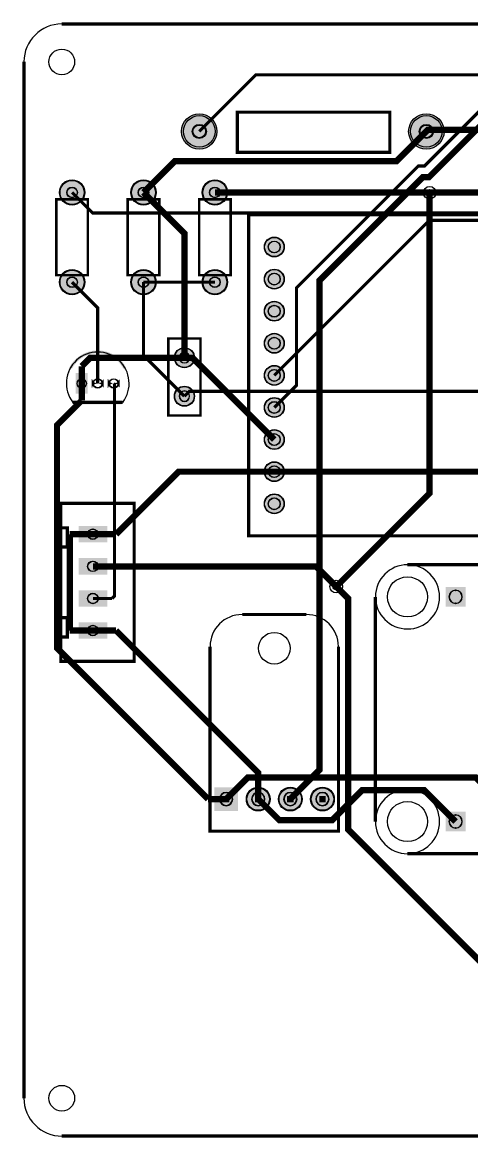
# Model space of a CAD drawing. Header units: millimetres. Extents: x -0.1 to 94.1, y -0.1 to 88.1.
# Drawn here: x -0.1 to 35.4, y -0.1 to 88.1 of the extents above; entities that cross this region are included whole.
import ezdxf

# ---------------------------------------------------------------- set-up
doc = ezdxf.new("R2010")
doc.units = ezdxf.units.MM
for name, color, linetype, true_color in [('BoardOutLine', 7, 'Continuous', 0xff00ff), ('BottomLayer', 7, 'Continuous', 0x0000ff), ('BottomSolderMaskLayer', 7, 'Continuous', 0xaa00ff), ('Document', 7, 'Continuous', 0xffffff), ('Hole', 7, 'Continuous', 0x222222), ('Multi-Layer', 7, 'Continuous', 0xc0c0c0), ('TopLayer', 7, 'Continuous', 0xff0000), ('TopSilkLayer', 7, 'Continuous', 0xffcc00), ('TopSolderMaskLayer', 7, 'Continuous', 0x800080)]:
    doc.layers.add(name, color=color, linetype=linetype, true_color=true_color)

msp = doc.modelspace()

# ---------------------------------------------------------------- hatches: boundary and pattern name
at = {"layer": 'BottomSolderMaskLayer'}
for points in [[(12.477063754127448, 79.50215900431806, 1), (15.277063754127449, 79.50215900431806, 1)], [(30.44404368808737, 79.50215900431806, 1), (33.244043688087366, 79.50215900431806, 1)], [(2.8092075184151093, 74.6761493522987, 1), (4.810807721615516, 74.6761493522987, 1)], [(8.460718821437625, 74.6761493522987, 1), (10.462319024638033, 74.6761493522987, 1)], [(14.11223012446037, 74.6761493522987, 1), (16.113830327660775, 74.6761493522987, 1)], [(19.024638049276113, 70.35814071628147, 1), (20.59944119888241, 70.35814071628147, 1)], [(2.8092075184151093, 67.57607315214636, 1), (4.810807721615516, 67.57607315214636, 1)], [(8.460718821437625, 67.57607315214636, 1), (10.462319024638033, 67.57607315214636, 1)], [(14.11223012446037, 67.57607315214636, 1), (16.113830327660775, 67.57607315214636, 1)], [(19.024638049276113, 67.81813563627122, 1), (20.59944119888241, 67.81813563627122, 1)], [(19.024638049276113, 65.27813055626109, 1), (20.59944119888241, 65.27813055626109, 1)], [(19.024638049276113, 62.73812547625096, 1), (20.59944119888241, 62.73812547625096, 1)], [(11.904622809245708, 61.59512319024634, 1), (13.495427990856072, 61.59512319024634, 1)], [(19.024638049276113, 60.198120396240824, 1), (20.59944119888241, 60.198120396240824, 1)], [(4.096622510091038, 60.38851917703835), (5.04742261169099, 60.38851917703835), (5.04742261169099, 58.73771907543812), (4.096622510091038, 58.73771907543812)], [(6.31741173482352, 59.92423164846332, -0.7853981633974483), (5.366611633223317, 59.92423164846332), (5.366611633223317, 59.20200660401326, -0.7853981633974483), (6.31741173482352, 59.20200660401326)], [(7.587414274828473, 59.92423164846332, -0.7853981633974483), (6.63661417322827, 59.92423164846332), (6.63661417322827, 59.20200660401326, -0.7853981633974483), (7.587414274828473, 59.20200660401326)], [(11.904622809245708, 58.54711709423418, 1), (13.495427990856072, 58.54711709423418, 1)], [(19.024638049276113, 57.65811531623058, 1), (20.59944119888241, 57.65811531623058, 1)], [(19.024638049276113, 55.118110236220446, 1), (20.59944119888241, 55.118110236220446, 1)], [(19.024638049276113, 52.57810515621031, 1), (20.59944119888241, 52.57810515621031, 1)], [(19.024638049276113, 50.03810007620018, 1), (20.59944119888241, 50.03810007620018, 1)], [(6.591313182626436, 46.97485394970795), (4.330708661417475, 46.97485394970795), (4.330708661417475, 48.275336550673046), (6.591313182626436, 48.275336550673046)], [(6.591313182626436, 44.4348488696977), (4.330708661417475, 44.4348488696977), (4.330708661417475, 45.73533147066291), (6.591313182626436, 45.73533147066291)], [(34.95046990093988, 41.8846837693676), (33.37566675133348, 41.8846837693676), (33.37566675133348, 43.45948691897377), (34.95046990093988, 43.45948691897377)], [(6.591313182626436, 41.89484378968757), (4.330708661417475, 41.89484378968757), (4.330708661417475, 43.19532639065278), (6.591313182626436, 43.19532639065278)], [(6.591313182626436, 39.35483870967744), (4.330708661417475, 39.35483870967744), (4.330708661417475, 40.65532131064265), (6.591313182626436, 40.65532131064265)], [(16.94183388366764, 27.609855219710425), (16.94183388366764, 25.730251460502927), (15.062230124460257, 25.730251460502927), (15.062230124460257, 27.609855219710425)], [(17.602235204470322, 26.670053340106733, 1), (19.48183896367784, 26.670053340106733, 1)], [(20.142240284480682, 26.670053340106733, 1), (22.0218440436882, 26.670053340106733, 1)], [(22.682245364490814, 26.670053340106733, 1), (24.561849123698334, 26.670053340106733, 1)], [(33.37566675133348, 25.679451358902725), (34.95046990093988, 25.679451358902725), (34.95046990093988, 24.104648209296442), (33.37566675133348, 24.104648209296442)]]:
    msp.add_hatch(color=256, dxfattribs=at).paths.add_polyline_path(points)
at = {"layer": 'Document'}
for points in [[(3.552019304038595, 60.723114046228034), (3.8060198120397217, 60.723114046228034), (3.8393560519648418, 60.78376005062853), (3.874501763604485, 60.84337566683291), (3.9114251281791894, 60.90190692250519), (3.950092717530879, 60.959300827023185), (3.990469524386981, 61.01550541945301), (4.032518994054044, 61.07046981559108), (4.0762030575115205, 61.124144254031876), (4.121482165877751, 61.17648014121869), (4.168315326215179, 61.227430095437626), (4.216660138642283, 61.27694798971322), (4.266472834719934, 61.32498899357006), (4.317708317076949, 61.37150961361897), (4.370320200238439, 61.41646773293314), (4.424260852620819, 61.45982264917882), (4.479481439653227, 61.50153511146391), (4.535931967990564, 61.541567355874236), (4.593561330774037, 61.579883139661774), (4.652317353900344, 61.616447774057406), (4.712146843256278, 61.65122815567554), (4.772995632878292, 61.6841927964839), (4.834808633990633, 61.71531185231095), (4.897529884879532, 61.744557149865386), (4.961102601556604, 61.7719022122418), (5.025469229169403, 61.79732228289174), (5.090571494106598, 61.82079434803654), (5.156350456755263, 61.8422971575028), (5.222746564862746, 61.86181124396069), (5.289699707449472, 61.879318940548956), (5.357149269231968, 61.894804396868835), (5.425034185498589, 61.90825359333439), (5.493292997394292, 61.91965435386521), (5.5618639075619285, 61.92899635690924), (5.630684836089813, 61.93627114478761), (5.699693476714401, 61.94147213135227), (5.768827353229426, 61.94459460794769), (5.838023876047828, 61.94563574767426), (5.9072203988662295, 61.94459460794769), (5.976354275381254, 61.94147213135227), (6.045362916005843, 61.93627114478761), (6.1141838445335, 61.92899635690924), (6.182754754701136, 61.91965435386521), (6.251013566596839, 61.90825359333439), (6.31889848286346, 61.894804396868835), (6.386348044645956, 61.879318940548956), (6.45330118723291, 61.86181124396069), (6.519697295340393, 61.8422971575028), (6.585476257989058, 61.82079434803654), (6.6505785229260255, 61.79732228289174), (6.714945150538824, 61.7719022122418), (6.778517867216124, 61.744557149865386), (6.841239118104795, 61.71531185231095), (6.903052119217364, 61.6841927964839), (6.963900908839378, 61.651228155675426), (7.023730398195312, 61.616447774057406), (7.082486421321619, 61.579883139661774), (7.140115784104864, 61.541567355874236), (7.196566312442428, 61.50153511146391), (7.251786899474837, 61.45982264917882), (7.3057275518569895, 61.41646773293303), (7.358339435018706, 61.37150961361897), (7.409574917375721, 61.32498899357006), (7.459387613453373, 61.27694798971322), (7.507732425880249, 61.227430095437626), (7.554565586217677, 61.17648014121869), (7.599844694584135, 61.124144254031876), (7.643528758041612, 61.07046981559108), (7.685578227708675, 61.01550541945301), (7.725955034564549, 60.959300827023185), (7.764622623916239, 60.90190692250519), (7.801545988491171, 60.84337566683291), (7.836691700130814, 60.78376005062853), (7.870027940055934, 60.723114046228034), (8.124028448056833, 60.723114046228034), (7.997028194056384, 60.97711455422905), (7.957566577568059, 61.03796349784477), (7.9163904993413325, 61.097665622571526), (7.873533265999868, 61.15617263638478), (7.829029544024706, 61.21343721396431), (7.782915331712957, 61.26941303497563), (7.735227930060319, 61.32405482153706), (7.686005912587689, 61.377318374844776), (7.635289094141399, 61.42916061092399), (7.583118498685508, 61.479539595479196), (7.529536326120251, 61.52841457781358), (7.474585918145749, 61.57574602379236), (7.418311723204397, 61.62149564782089), (7.360759260527857, 61.665626443812585), (7.301975083315483, 61.7081027151238), (7.242006741080331, 61.7488901034269), (7.180902741185946, 61.787955616503154), (7.11871250960985, 61.82526765492935), (7.055486350963292, 61.8607960376371), (6.991275407801822, 61.89451202632722), (6.926131619256466, 61.926388348714795), (6.860107679019848, 61.95639922058922), (6.793256992725219, 61.98452036667095), (6.725633634746146, 62.0107290402475), (6.65729230445686, 62.03500404157205), (6.588288281987161, 62.05732573501234), (6.518677383507793, 62.07767606493371), (6.448515916080396, 62.096038570302994), (6.377860632112515, 62.11239839800464), (6.30676868345131, 62.12674231485471), (6.2352975751553, 62.13905871830491), (6.16350511897781, 62.149337645827586), (6.091449386605291, 62.15757078297452), (6.019188662683973, 62.16375147010251), (5.946781397673703, 62.16787470775955), (5.874286160569909, 62.16993716072943), (5.8017615915257466, 62.16993716072943), (5.729266354421725, 62.16787470775955), (5.656859089411682, 62.16375147010251), (5.584598365490137, 62.15757078297452), (5.512542633117846, 62.149337645827586), (5.440750176940128, 62.13905871830491), (5.3692790686441185, 62.12674231485471), (5.29818711998314, 62.11239839800464), (5.22753183601526, 62.096038570302994), (5.157370368587863, 62.07767606493371), (5.087759470108267, 62.05732573501234), (5.018755447638796, 62.03500404157205), (4.95041411734951, 62.0107290402475), (4.882790759370209, 61.98452036667095), (4.815940073075581, 61.95639922058922), (4.749916132839189, 61.926388348714795), (4.684772344293606, 61.89451202632722), (4.620561401132363, 61.8607960376371), (4.557335242485806, 61.82526765492935), (4.495145010909482, 61.787955616503154), (4.434041011015097, 61.7488901034269), (4.374072668779945, 61.7081027151238), (4.315288491567799, 61.665626443812585), (4.257736028891031, 61.62149564782089), (4.201461833949907, 61.57574602379236), (4.146511425975405, 61.52841457781358), (4.09292925340992, 61.479539595479196), (4.040758657954029, 61.42916061092399), (3.9900418395077395, 61.377318374844776), (3.940819822035337, 61.32405482153706), (3.893132420382699, 61.26941303497563), (3.847018208070949, 61.21343721396431), (3.8025144860955606, 61.15617263638478), (3.7596572527540957, 61.097665622571526), (3.7184811745275965, 61.03796349784477), (3.6790195580390446, 60.97711455422905)], [(3.9370078740157624, 58.16611633223272), (7.747015494031075, 58.16611633223272), (7.747015494031075, 57.912115824231705), (3.9370078740157624, 57.912115824231705)]]:
    msp.add_hatch(color=256, dxfattribs=at).paths.add_polyline_path(points)
at = {"layer": 'Multi-Layer'}
for points in [[(12.627063754127448, 79.50215900431806, 1), (15.127063754127448, 79.50215900431806, 1)], [(30.594043688087368, 79.50215900431806, 1), (33.09404368808737, 79.50215900431806, 1)], [(2.8600076200153124, 74.6761493522987, 1), (4.760007620015313, 74.6761493522987, 1)], [(8.51151892303783, 74.6761493522987, 1), (10.411518923037828, 74.6761493522987, 1)], [(14.163030226060574, 74.6761493522987, 1), (16.063030226060572, 74.6761493522987, 1)], [(19.050038100076215, 70.35814071628147, 1), (20.57404114808231, 70.35814071628147, 1)], [(2.8600076200153124, 67.57607315214636, 1), (4.760007620015313, 67.57607315214636, 1)], [(8.51151892303783, 67.57607315214636, 1), (10.411518923037828, 67.57607315214636, 1)], [(14.163030226060574, 67.57607315214636, 1), (16.063030226060572, 67.57607315214636, 1)], [(19.050038100076215, 67.81813563627122, 1), (20.57404114808231, 67.81813563627122, 1)], [(19.050038100076215, 65.27813055626109, 1), (20.57404114808231, 65.27813055626109, 1)], [(19.050038100076215, 62.73812547625096, 1), (20.57404114808231, 62.73812547625096, 1)], [(11.93002286004581, 61.59512319024634, 1), (13.47002794005597, 61.59512319024634, 1)], [(19.050038100076215, 60.198120396240824, 1), (20.57404114808231, 60.198120396240824, 1)], [(4.122021844043729, 60.3631191262383), (5.022021844043593, 60.3631191262383), (5.022021844043593, 58.763119126238166), (4.122021844043729, 58.763119126238166)], [(6.292011684023419, 59.91311912623826, -0.7853981633974483), (5.3920116840234185, 59.91311912623826), (5.3920116840234185, 59.21311912623821, -0.7853981633974483), (6.292011684023419, 59.21311912623821)], [(7.562014224028371, 59.91311912623826, -0.7853981633974483), (6.662014224028371, 59.91311912623826), (6.662014224028371, 59.21311912623821, -0.7853981633974483), (7.562014224028371, 59.21311912623821)], [(11.93002286004581, 58.54711709423418, 1), (13.47002794005597, 58.54711709423418, 1)], [(19.050038100076215, 57.65811531623058, 1), (20.57404114808231, 57.65811531623058, 1)], [(19.050038100076215, 55.118110236220446, 1), (20.57404114808231, 55.118110236220446, 1)], [(19.050038100076215, 52.57810515621031, 1), (20.57404114808231, 52.57810515621031, 1)], [(19.050038100076215, 50.03810007620018, 1), (20.57404114808231, 50.03810007620018, 1)], [(6.54051308102612, 47.02565405130804), (4.381508763017564, 47.02565405130804), (4.381508763017564, 48.22453644907296), (6.54051308102612, 48.22453644907296)], [(6.54051308102612, 44.485648971297906), (4.381508763017564, 44.485648971297906), (4.381508763017564, 45.684531369062825), (6.54051308102612, 45.684531369062825)], [(34.925069850139835, 41.91008382016764), (33.40106680213353, 41.91008382016764), (33.40106680213353, 43.43408686817372), (34.925069850139835, 43.43408686817372)], [(6.54051308102612, 41.94564389128777), (4.381508763017564, 41.94564389128777), (4.381508763017564, 43.14452628905258), (6.54051308102612, 43.14452628905258)], [(6.54051308102612, 39.40563881127764), (4.381508763017564, 39.40563881127764), (4.381508763017564, 40.604521209042446), (6.54051308102612, 40.604521209042446)], [(16.891033782067552, 27.559055118110223), (16.891033782067552, 25.78105156210313), (15.113030226060573, 25.78105156210313), (15.113030226060573, 27.559055118110223)], [(17.653035306070525, 26.670053340106733, 1), (19.43103886207764, 26.670053340106733, 1)], [(20.193040386080884, 26.670053340106733, 1), (21.971043942088, 26.670053340106733, 1)], [(22.733045466091017, 26.670053340106733, 1), (24.51104902209813, 26.670053340106733, 1)], [(33.40106680213353, 25.654051308102567), (34.925069850139835, 25.654051308102567), (34.925069850139835, 24.130048260096487), (33.40106680213353, 24.130048260096487)]]:
    msp.add_hatch(color=256, dxfattribs=at).paths.add_polyline_path(points)
at = {"layer": 'TopSilkLayer'}
for points in [[(16.256032512065076, 26.924053848107746), (15.74803149606305, 26.924053848107746), (15.74803149606305, 26.416052832105606), (16.256032512065076, 26.416052832105606)], [(18.79603759207521, 26.924053848107746), (18.288036576073182, 26.924053848107746), (18.288036576073182, 26.416052832105606), (18.79603759207521, 26.416052832105606)], [(21.33604267208534, 26.924053848107746), (20.828041656083315, 26.924053848107746), (20.828041656083315, 26.416052832105606), (21.33604267208534, 26.416052832105606)], [(23.876047752095474, 26.924053848107746), (23.368046736093447, 26.924053848107746), (23.368046736093447, 26.416052832105606), (23.876047752095474, 26.416052832105606)]]:
    msp.add_hatch(color=256, dxfattribs=at).paths.add_polyline_path(points)
at = {"layer": 'TopSolderMaskLayer'}
for points in [[(12.477063754127448, 79.50215900431806, 1), (15.277063754127449, 79.50215900431806, 1)], [(30.44404368808737, 79.50215900431806, 1), (33.244043688087366, 79.50215900431806, 1)], [(2.8092075184151093, 74.6761493522987, 1), (4.810807721615516, 74.6761493522987, 1)], [(8.460718821437625, 74.6761493522987, 1), (10.462319024638033, 74.6761493522987, 1)], [(14.11223012446037, 74.6761493522987, 1), (16.113830327660775, 74.6761493522987, 1)], [(19.024638049276113, 70.35814071628147, 1), (20.59944119888241, 70.35814071628147, 1)], [(2.8092075184151093, 67.57607315214636, 1), (4.810807721615516, 67.57607315214636, 1)], [(8.460718821437625, 67.57607315214636, 1), (10.462319024638033, 67.57607315214636, 1)], [(14.11223012446037, 67.57607315214636, 1), (16.113830327660775, 67.57607315214636, 1)], [(19.024638049276113, 67.81813563627122, 1), (20.59944119888241, 67.81813563627122, 1)], [(19.024638049276113, 65.27813055626109, 1), (20.59944119888241, 65.27813055626109, 1)], [(19.024638049276113, 62.73812547625096, 1), (20.59944119888241, 62.73812547625096, 1)], [(11.904622809245708, 61.59512319024634, 1), (13.495427990856072, 61.59512319024634, 1)], [(19.024638049276113, 60.198120396240824, 1), (20.59944119888241, 60.198120396240824, 1)], [(4.096622510091038, 60.38851917703835), (5.04742261169099, 60.38851917703835), (5.04742261169099, 58.73771907543812), (4.096622510091038, 58.73771907543812)], [(6.31741173482352, 59.92423164846332, -0.7853981633974483), (5.366611633223317, 59.92423164846332), (5.366611633223317, 59.20200660401326, -0.7853981633974483), (6.31741173482352, 59.20200660401326)], [(7.587414274828473, 59.92423164846332, -0.7853981633974483), (6.63661417322827, 59.92423164846332), (6.63661417322827, 59.20200660401326, -0.7853981633974483), (7.587414274828473, 59.20200660401326)], [(11.904622809245708, 58.54711709423418, 1), (13.495427990856072, 58.54711709423418, 1)], [(19.024638049276113, 57.65811531623058, 1), (20.59944119888241, 57.65811531623058, 1)], [(19.024638049276113, 55.118110236220446, 1), (20.59944119888241, 55.118110236220446, 1)], [(19.024638049276113, 52.57810515621031, 1), (20.59944119888241, 52.57810515621031, 1)], [(19.024638049276113, 50.03810007620018, 1), (20.59944119888241, 50.03810007620018, 1)], [(6.591313182626436, 46.97485394970795), (4.330708661417475, 46.97485394970795), (4.330708661417475, 48.275336550673046), (6.591313182626436, 48.275336550673046)], [(6.591313182626436, 44.4348488696977), (4.330708661417475, 44.4348488696977), (4.330708661417475, 45.73533147066291), (6.591313182626436, 45.73533147066291)], [(34.95046990093988, 41.8846837693676), (33.37566675133348, 41.8846837693676), (33.37566675133348, 43.45948691897377), (34.95046990093988, 43.45948691897377)], [(6.591313182626436, 41.89484378968757), (4.330708661417475, 41.89484378968757), (4.330708661417475, 43.19532639065278), (6.591313182626436, 43.19532639065278)], [(6.591313182626436, 39.35483870967744), (4.330708661417475, 39.35483870967744), (4.330708661417475, 40.65532131064265), (6.591313182626436, 40.65532131064265)], [(16.94183388366764, 27.609855219710425), (16.94183388366764, 25.730251460502927), (15.062230124460257, 25.730251460502927), (15.062230124460257, 27.609855219710425)], [(17.602235204470322, 26.670053340106733, 1), (19.48183896367784, 26.670053340106733, 1)], [(20.142240284480682, 26.670053340106733, 1), (22.0218440436882, 26.670053340106733, 1)], [(22.682245364490814, 26.670053340106733, 1), (24.561849123698334, 26.670053340106733, 1)], [(33.37566675133348, 25.679451358902725), (34.95046990093988, 25.679451358902725), (34.95046990093988, 24.104648209296442), (33.37566675133348, 24.104648209296442)]]:
    msp.add_hatch(color=256, dxfattribs=at).paths.add_polyline_path(points)

# ---------------------------------------------------------------- linework, layer by layer
at = {"layer": 'BoardOutLine', "const_width": 0.25400050800101603}
for points in [[(3, 88.01099822199649), (91, 88.01099822199649)], [(0, 3), (0, 85.01099822199637)], [(91, 0), (3, 0)]]:
    msp.add_lwpolyline(points, dxfattribs=at)
at = {"layer": 'BoardOutLine'}
for centre, start, end in [((3, 85.01100000000008), 90, 180), ((3, 2.9999999999998863), 179.9999999999993, 270)]:
    msp.add_arc(centre, 3.0000000000000004, start, end, dxfattribs=at)
at = {"layer": 'BottomLayer'}
for points, const_width in [([(36.486410972821886, 84.81236982473968), (36.486410972821886, 81.55735331470669), (31.702565405130827, 76.77350774701551), (31.221234442468813, 76.77350774701551), (21.565913131826164, 67.11818643637287), (21.565913131826164, 59.412065024130015), (19.81203962407926, 57.65819151638311)], 0.25400050800101603), ([(38.60807721615447, 82.16924053848118), (38.33985267970547, 82.16924053848118), (32.066548133096376, 75.89593599187197), (31.584709169418375, 75.89593599187197), (23.399288798577572, 67.71051562103128), (23.399288798577572, 28.9873761747524), (21.08204216408444, 26.670129540259154)], 0.5), ([(9.46151892303783, 74.67622555245111), (12.70002540005089, 71.43771907543817), (12.70002540005089, 61.595199390398875)], 0.5), ([(32.10261620523238, 74.64523749047498), (32.10261620523238, 50.873583947167845), (24.71069342138685, 43.481661163322315)], 0.5), ([(3.8100076200153126, 67.57614935229878), (5.842011684023419, 65.54414528829068), (5.842011684023419, 59.563195326390655)], 0.25400050800101603), ([(9.46151892303783, 67.57614935229878), (9.46151892303783, 61.78569977139955), (12.70002540005089, 58.5471932943866)], 0.25400050800101603), ([(19.81203962407926, 55.118186436372866), (13.335026670053367, 61.595199390398875), (12.70002540005089, 61.595199390398875)], 0.5), ([(4.572009144018239, 59.563195326390655), (4.572009144018239, 58.21267462534934)], 0.5), ([(6.967995935991894, 42.54516129032265), (7.168402336804775, 42.74556769113531), (7.168402336804775, 59.506807213614366), (7.112014224028371, 59.563195326390655)], 0.25400050800101603), ([(4.572009144018239, 58.21267462534934), (2.6184912369825497, 56.25915671831342), (2.6184912369825497, 38.61424942849885), (14.562611125222247, 26.670129540259154)], 0.5), ([(3.6309372618745783, 47.62517145034292), (3.6309372618745783, 40.00515621031241)], 0.5), ([(5.461010922021842, 47.62517145034292), (3.6309372618745783, 47.62517145034292)], 0.5), ([(41.78308356616708, 8.128092456184959), (25.660655321310514, 24.25052070104141), (25.660655321310514, 42.53169926339842), (24.71069342138685, 43.481661163322315)], 0.5), ([(5.461010922021842, 42.54516129032265), (6.967995935991894, 42.54516129032265)], 0.25400050800101603), ([(5.461010922021842, 40.00515621031241), (3.6309372618745783, 40.00515621031241)], 0.5), ([(5.461010922021842, 40.00515621031241), (7.2910845821691055, 40.00515621031241)], 0.5), ([(18.54203708407408, 26.670129540259154), (18.54203708407408, 28.75420370840743), (7.2910845821691055, 40.00515621031241)], 0.5), ([(16.00203200406395, 26.670129540259154), (14.562611125222247, 26.670129540259154)], 0.5)]:
    msp.add_lwpolyline(points, dxfattribs=dict(at, const_width=const_width))
at = {"layer": 'BottomSolderMaskLayer'}
for points in [[(12.286830611992173, 61.597746982398235), (12.286830611992173, 61.59249939809456)], [(13.113220188109608, 61.597746982398235), (13.113220188109608, 61.59249939809456)], [(12.286830611992173, 58.549740886386076), (12.286830611992173, 58.5444933020824)], [(13.113220188109608, 58.549740886386076), (13.113220188109608, 58.5444933020824)], [(34.16044365422067, 43.19701972737278), (34.16569299805269, 43.19701972737278)], [(34.16044365422067, 42.14715096096858), (34.16569299805269, 42.14715096096858)], [(15.473594832903892, 26.669919082695287), (15.473594832903892, 26.670187597518066)], [(16.530469175224006, 26.669919082695287), (16.530469175224006, 26.670187597518066)], [(18.013599912914025, 26.669919082695287), (18.013599912914025, 26.670187597518066)], [(19.07047425523414, 26.669919082695287), (19.07047425523414, 26.670187597518066)], [(20.553604992924384, 26.669919082695287), (20.553604992924384, 26.670187597518066)], [(21.6104793352445, 26.669919082695287), (21.6104793352445, 26.670187597518066)], [(23.093610072934517, 26.669919082695287), (23.093610072934517, 26.670187597518066)], [(24.15048441525463, 26.669919082695287), (24.15048441525463, 26.670187597518066)], [(34.16569299805269, 25.416984167301628), (34.16044365422067, 25.416984167301628)], [(34.16569299805269, 24.367115400897426), (34.16044365422067, 24.367115400897426)]]:
    msp.add_lwpolyline(points, close=True, dxfattribs=at)
for centre, radius in [((13.877063754127448, 79.50215900431806), 1.4), ((31.844043688087368, 79.50215900431806), 1.4), ((13.877063754127448, 79.50215900431806), 0.5599999999999999), ((31.844043688087368, 79.50215900431806), 0.5599999999999999), ((3.8100076200153126, 74.6761493522987), 1.0008001016002033), ((3.8100076200153126, 74.6761493522987), 0.4213895164632435), ((9.46151892303783, 74.6761493522987), 1.0008001016002033), ((9.46151892303783, 74.6761493522987), 0.4213895164632435), ((15.113030226060573, 74.6761493522987), 1.0008001016002033), ((15.113030226060573, 74.6761493522987), 0.4213895164632435), ((19.81203962407926, 70.35814071628147), 0.7874015748031498), ((19.81203962407926, 70.35814071628147), 0.47244094488188987), ((3.8100076200153126, 67.57607315214636), 1.0008001016002033), ((3.8100076200153126, 67.57612395224794), 0.4213895164632435), ((9.46151892303783, 67.57607315214636), 1.0008001016002033), ((9.46151892303783, 67.57612395224794), 0.4213895164632435), ((15.113030226060573, 67.57607315214636), 1.0008001016002033), ((15.113030226060573, 67.57612395224794), 0.4213895164632435), ((19.81203962407926, 67.81813563627122), 0.7874015748031498), ((19.81203962407926, 67.81813563627122), 0.47244094488188987), ((19.81203962407926, 65.27813055626109), 0.7874015748031498), ((19.81203962407926, 65.27813055626109), 0.47244094488188987), ((19.81203962407926, 62.73812547625096), 0.7874015748031498), ((19.81203962407926, 62.73812547625096), 0.47244094488188987), ((12.70002540005089, 61.59512319024634), 0.7954025908051816), ((19.81203962407926, 60.198120396240824), 0.7874015748031498), ((19.81203962407926, 60.198120396240824), 0.47244094488188987), ((4.572009144018239, 59.563119126238234), 0.36976901193945755), ((5.842011684023419, 59.563119126238234), 0.36976901193945755), ((7.112014224028371, 59.563119126238234), 0.36976901193945755), ((12.70002540005089, 58.54711709423418), 0.7954025908051816), ((19.81203962407926, 57.65811531623058), 0.7874015748031498), ((19.81203962407926, 57.65811531623058), 0.47244094488188987), ((19.81203962407926, 55.118110236220446), 0.7874015748031498), ((19.81203962407926, 55.118110236220446), 0.47244094488188987), ((19.81203962407926, 52.57810515621031), 0.7874015748031498), ((19.81203962407926, 52.57810515621031), 0.47244094488188987), ((19.81203962407926, 50.03810007620018), 0.7874015748031498), ((19.81203962407926, 50.03810007620018), 0.47244094488188987), ((5.461010922021842, 47.6250952501905), 0.41754695274096437), ((5.461010922021842, 45.085090170180365), 0.41754695274096437), ((5.461010922021842, 42.54508509017023), 0.41754695274096437), ((5.461010922021842, 40.005080010159986), 0.41754695274096437), ((18.54203708407408, 26.670053340106733), 0.9398018796037594), ((21.08204216408444, 26.670053340106733), 0.9398018796037594), ((23.622047244094574, 26.670053340106733), 0.9398018796037594)]:
    msp.add_circle(centre, radius, dxfattribs=at)
for centre, radius, start, end in [((12.70002540005089, 61.597746982398235), 0.4131947880587168, 360, 180), ((12.70002540005089, 61.59249939809456), 0.4131947880587168, 180, 360), ((12.70002540005089, 58.549740886386076), 0.4131947880587168, 360, 180), ((12.70002540005089, 58.5444933020824), 0.4131947880587168, 180, 360), ((34.16044365422067, 42.67208534417068), 0.5249343832020998, 450, 270), ((34.16569299805269, 42.67208534417068), 0.5249343832020998, 270, 450), ((16.00203200406395, 26.670187597518066), 0.5284371711600566, 360, 540), ((16.00203200406395, 26.669919082695287), 0.5284371711600566, 540, 360), ((18.54203708407408, 26.670187597518066), 0.5284371711600566, 360, 540), ((18.54203708407408, 26.669919082695287), 0.5284371711600566, 540, 360), ((21.08204216408444, 26.670187597518066), 0.5284371711600566, 360, 540), ((21.08204216408444, 26.669919082695287), 0.5284371711600566, 540, 360), ((23.622047244094574, 26.670187597518066), 0.5284371711600566, 360, 540), ((23.622047244094574, 26.669919082695287), 0.5284371711600566, 540, 360), ((34.16044365422067, 24.892049784099527), 0.5249343832020998, 90, 270), ((34.16569299805269, 24.892049784099527), 0.5249343832020998, 270, 90)]:
    msp.add_arc(centre, radius, start, end, dxfattribs=at)
at = {"layer": 'Hole'}
for centre in [(32.10261620523238, 74.64516129032268), (24.71069342138685, 43.481584963169894)]:
    msp.add_circle(centre, 0.25001270002540005, dxfattribs=at)
at = {"layer": 'Multi-Layer'}
for points in [[(12.30002540005089, 61.597663195326504), (12.30002540005089, 61.59258318516629)], [(13.10002540005089, 61.597663195326504), (13.10002540005089, 61.59258318516629)], [(12.30002540005089, 58.54965709931423), (12.30002540005089, 58.54457708915413)], [(13.10002540005089, 58.54965709931423), (13.10002540005089, 58.54457708915413)], [(34.16052832105652, 43.180086360172716), (34.165608331216845, 43.180086360172716)], [(34.16052832105652, 42.16408432816865), (34.165608331216845, 42.16408432816865)], [(15.50215900431795, 26.669926339852623), (15.50215900431795, 26.67018034036073)], [(16.50190500380995, 26.669926339852623), (16.50190500380995, 26.67018034036073)], [(18.042164084328082, 26.669926339852623), (18.042164084328082, 26.67018034036073)], [(19.04191008382008, 26.669926339852623), (19.04191008382008, 26.67018034036073)], [(20.582169164338442, 26.669926339852623), (20.582169164338442, 26.67018034036073)], [(21.58191516383044, 26.669926339852623), (21.58191516383044, 26.67018034036073)], [(23.122174244348574, 26.669926339852623), (23.122174244348574, 26.67018034036073)], [(24.121920243840574, 26.669926339852623), (24.121920243840574, 26.67018034036073)], [(34.165608331216845, 25.40005080010156), (34.16052832105652, 25.40005080010156)], [(34.165608331216845, 24.384048768097493), (34.16052832105652, 24.384048768097493)]]:
    msp.add_lwpolyline(points, close=True, dxfattribs=at)
for centre, radius in [((3, 85), 1.0160020320040641), ((13.877063754127448, 79.50215900431806), 1.25), ((31.844043688087368, 79.50215900431806), 1.25), ((13.877063754127448, 79.50215900431806), 0.5), ((31.844043688087368, 79.50215900431806), 0.5), ((3.8100076200153126, 74.6761493522987), 0.9500000000000001), ((3.8100076200153126, 74.6761493522987), 0.4), ((9.46151892303783, 74.6761493522987), 0.9500000000000001), ((9.46151892303783, 74.6761493522987), 0.4), ((15.113030226060573, 74.6761493522987), 0.9500000000000001), ((15.113030226060573, 74.6761493522987), 0.4), ((32.10261620523238, 74.64516129032268), 0.5), ((19.81203962407926, 70.35814071628147), 0.7620015240030481), ((19.81203962407926, 70.35814071628147), 0.45720091440182886), ((3.8100076200153126, 67.57607315214636), 0.9500000000000001), ((3.8100076200153126, 67.57612395224794), 0.4), ((9.46151892303783, 67.57607315214636), 0.9500000000000001), ((9.46151892303783, 67.57612395224794), 0.4), ((15.113030226060573, 67.57607315214636), 0.9500000000000001), ((15.113030226060573, 67.57612395224794), 0.4), ((19.81203962407926, 67.81813563627122), 0.7620015240030481), ((19.81203962407926, 67.81813563627122), 0.45720091440182886), ((19.81203962407926, 65.27813055626109), 0.7620015240030481), ((19.81203962407926, 65.27813055626109), 0.45720091440182886), ((19.81203962407926, 62.73812547625096), 0.7620015240030481), ((19.81203962407926, 62.73812547625096), 0.45720091440182886), ((12.70002540005089, 61.59512319024634), 0.7700025400050801), ((19.81203962407926, 60.198120396240824), 0.7620015240030481), ((19.81203962407926, 60.198120396240824), 0.45720091440182886), ((4.572009144018239, 59.563119126238234), 0.3500127000254001), ((5.842011684023419, 59.563119126238234), 0.3500127000254001), ((7.112014224028371, 59.563119126238234), 0.3500127000254001), ((12.70002540005089, 58.54711709423418), 0.7700025400050801), ((19.81203962407926, 57.65811531623058), 0.7620015240030481), ((19.81203962407926, 57.65811531623058), 0.45720091440182886), ((19.81203962407926, 55.118110236220446), 0.7620015240030481), ((19.81203962407926, 55.118110236220446), 0.45720091440182886), ((19.81203962407926, 52.57810515621031), 0.7620015240030481), ((19.81203962407926, 52.57810515621031), 0.45720091440182886), ((19.81203962407926, 50.03810007620018), 0.7620015240030481), ((19.81203962407926, 50.03810007620018), 0.45720091440182886), ((5.461010922021842, 47.6250952501905), 0.3987807975615952), ((5.461010922021842, 45.085090170180365), 0.3987807975615952), ((30.35306070612137, 42.67208534417068), 1.5875031750063502), ((24.71069342138685, 43.481584963169894), 0.5), ((5.461010922021842, 42.54508509017023), 0.3987807975615952), ((5.461010922021842, 40.005080010159986), 0.3987807975615952), ((19.81203962407926, 38.60807721615447), 1.2500127000254), ((18.54203708407408, 26.670053340106733), 0.8890017780035562), ((21.08204216408444, 26.670053340106733), 0.8890017780035562), ((23.622047244094574, 26.670053340106733), 0.8890017780035562), ((30.35306070612137, 24.892049784099527), 1.5875031750063502), ((3, 3), 1.0160020320040641)]:
    msp.add_circle(centre, radius, dxfattribs=at)
for centre, radius, start, end in [((12.70002540005089, 61.597663195326504), 0.4, 360, 180), ((12.70002540005089, 61.59258318516629), 0.4, 180, 360), ((12.70002540005089, 58.54965709931423), 0.4, 360, 180), ((12.70002540005089, 58.54457708915413), 0.4, 180, 360), ((34.16052832105652, 42.67208534417068), 0.5080010160020321, 450, 270), ((34.165608331216845, 42.67208534417068), 0.5080010160020321, 270, 450), ((16.00203200406395, 26.67018034036073), 0.4998729997459995, 360, 540), ((16.00203200406395, 26.669926339852623), 0.4998729997459995, 540, 360), ((18.54203708407408, 26.67018034036073), 0.4998729997459995, 360, 540), ((18.54203708407408, 26.669926339852623), 0.4998729997459995, 540, 360), ((21.08204216408444, 26.67018034036073), 0.4998729997459995, 360, 540), ((21.08204216408444, 26.669926339852623), 0.4998729997459995, 540, 360), ((23.622047244094574, 26.67018034036073), 0.4998729997459995, 360, 540), ((23.622047244094574, 26.669926339852623), 0.4998729997459995, 540, 360), ((34.16052832105652, 24.892049784099527), 0.5080010160020321, 90, 270), ((34.165608331216845, 24.892049784099527), 0.5080010160020321, 270, 90)]:
    msp.add_arc(centre, radius, start, end, dxfattribs=at)
at = {"layer": 'TopLayer'}
for points, const_width in [([(42.44094488188989, 83.9777241554483), (18.35255270510538, 83.9777241554483), (13.877063754127448, 79.50223520447048)], 0.25400050800101603), ([(9.46151892303783, 74.67622555245111), (11.932943865887864, 77.14765049530104), (29.489458978918037, 77.14765049530104), (31.844043688087368, 79.50223520447048)], 0.5), ([(38.60807721615447, 79.62923545847093), (31.971043942087817, 79.62923545847093), (31.844043688087368, 79.50223520447048)], 0.5), ([(58.92811785623576, 79.62923545847093), (53.97510795021594, 74.67622555245111), (32.10261620523238, 74.67622555245111)], 0.5), ([(67.58597917195834, 70.87739395478786), (65.24688849377708, 73.21648463296924), (62.319024638049314, 73.21648463296924), (62.15367030734046, 73.05113030226062), (5.43510287020581, 73.05113030226062), (3.8100076200153126, 74.67622555245111)], 0.25400050800101603), ([(32.10261620523238, 74.67622555245111), (15.113030226060573, 74.67622555245111)], 0.5), ([(32.10261620523238, 74.67622555245111), (32.10261620523238, 74.64523749047498)], 0.5), ([(19.81203962407926, 60.198196596393245), (32.07620015240013, 72.46235712471423), (64.87147574295159, 72.46235712471423)], 0.25400050800101603), ([(65.71145542291083, 71.5189992379984), (64.29972059944134, 71.5189992379984), (64.00635001270007, 71.81236982473968), (55.49758699517383, 71.81236982473968), (42.61341122682256, 58.92819405638818), (13.08102616205224, 58.92819405638818), (12.70002540005089, 58.5471932943866)], 0.25400050800101603), ([(9.46151892303783, 67.57614935229878), (15.113030226060573, 67.57614935229878)], 0.25400050800101603), ([(4.572009144018239, 60.91371602743209), (5.25349250698514, 61.595199390398875), (12.70002540005089, 61.595199390398875)], 0.5), ([(4.572009144018239, 59.563195326390655), (4.572009144018239, 60.91371602743209)], 0.5), ([(7.2910845821691055, 47.62517145034292), (12.24409448818892, 52.578181356362734), (19.81203962407926, 52.578181356362734)], 0.5), ([(19.81203962407926, 52.578181356362734), (55.572009144018466, 52.578181356362734), (57.096520193040305, 51.05367030734067)], 0.5), ([(5.461010922021842, 47.62517145034292), (7.2910845821691055, 47.62517145034292)], 0.5), ([(5.461010922021842, 45.085166370332786), (23.107188214376492, 45.085166370332786), (24.71069342138685, 43.481661163322315)], 0.5), ([(16.00203200406395, 26.670129540259154), (17.70637541275096, 28.374472948945936), (35.76073152146296, 28.374472948945936), (39.243078486156946, 24.892125984251948)], 0.5), ([(18.54203708407408, 26.670129540259154), (20.205486410972753, 25.006680213360482), (24.39852679705359, 25.006680213360482), (26.765557531115064, 27.373710947421955), (31.681483362966674, 27.373710947421955), (34.16306832613668, 24.892125984251948)], 0.5)]:
    msp.add_lwpolyline(points, dxfattribs=dict(at, const_width=const_width))
at = {"layer": 'TopSilkLayer'}
for points, const_width in [([(16.891033782067552, 77.85115570231142), (16.891033782067552, 81.02616205232414), (28.95605791211574, 81.02616205232414), (28.95605791211574, 77.85115570231142), (16.891033782067552, 77.85115570231142)], 0.25400050800101603), ([(2.5600203200406213, 68.12600965201932), (5.060045720091466, 68.12600965201932), (5.060045720091466, 74.12600965201932), (2.5600203200406213, 74.12600965201932), (2.5600203200406213, 68.12600965201932)], 0.2), ([(8.211531623063138, 68.12600965201932), (10.71155702311421, 68.12600965201932), (10.71155702311421, 74.12600965201932), (8.211531623063138, 74.12600965201932), (8.211531623063138, 68.12600965201932)], 0.2), ([(13.863042926085882, 68.12600965201932), (16.363068326136727, 68.12600965201932), (16.363068326136727, 74.12600965201932), (13.863042926085882, 74.12600965201932), (13.863042926085882, 68.12600965201932)], 0.2), ([(17.780035560071155, 47.49809499619005), (17.780035560071155, 72.8981457962916), (51.81610363220739, 72.8981457962916), (51.81610363220739, 47.49809499619005), (17.780035560071155, 47.49809499619005)], 0.25400050800101603), ([(13.970027940055843, 57.0231140462281), (13.970027940055843, 63.119126238252534), (11.43002286004571, 63.119126238252534), (11.43002286004571, 57.0231140462281), (13.970027940055843, 57.0231140462281)], 0.20066040132080268), ([(2.9210058420117093, 37.56515113030218), (2.9210058420117093, 50.065278130556294), (8.721107442214816, 50.065278130556294), (8.721107442214816, 37.56515113030218), (2.9210058420117093, 37.56515113030218)], 0.25400050800101603), ([(2.9210058420117093, 46.609093218186445), (2.9210058420117093, 48.133096266192524), (3.429006858013736, 48.133096266192524), (3.429006858013736, 46.609093218186445), (2.9210058420117093, 46.609093218186445)], 0.25400050800101603), ([(2.9210058420117093, 39.49707899415796), (2.9210058420117093, 41.02108204216404), (3.429006858013736, 41.02108204216404), (3.429006858013736, 39.49707899415796), (2.9210058420117093, 39.49707899415796)], 0.25400050800101603)]:
    msp.add_lwpolyline(points, close=True, dxfattribs=dict(at, const_width=const_width))
for points, const_width in [([(7.821920243840395, 58.06324612649223), (3.8621031242062145, 58.06324612649223)], 0.25400050800101603), ([(30.35306070612137, 45.212090424180815), (50.67310134620266, 45.212090424180815)], 0.25400050800101603), ([(27.813055626111236, 24.892049784099527), (27.813055626111236, 42.67208534417068)], 0.25400050800101603), ([(17.27203454406913, 41.27508255016505), (22.352044704089394, 41.27508255016505)], 0.25400050800101603), ([(24.892049784099527, 38.73507747015492), (24.892049784099527, 24.130048260096487), (14.732029464058996, 24.130048260096487), (14.732029464058996, 38.73507747015492)], 0.25400050800101603), ([(24.892049784099527, 26.035052070104143), (24.892049784099527, 27.30505461010921)], 0.20320040640081283), ([(30.35306070612137, 22.352044704089394), (50.67310134620266, 22.352044704089394)], 0.25400050800101603)]:
    msp.add_lwpolyline(points, dxfattribs=dict(at, const_width=const_width))
for centre, radius, start, end in [((5.842011684023419, 59.56037625487227), 2.4840233680467363, 322.899496985285, 217.10050301471497), ((30.35306259639401, 42.66898653797307), 2.54000508001016, 0.06990086834278399, 359.93009913164946), ((17.27203454406913, 38.73507747015492), 2.54000508001016, 90, 180), ((22.352044704089394, 38.73507747015492), 2.54000508001016, 0, 90), ((30.35306259639401, 24.888950977901914), 2.54000508001016, 0.06990086834278399, 359.93009913164946)]:
    msp.add_arc(centre, radius, start, end, dxfattribs=at)
at = {"layer": 'TopSolderMaskLayer'}
for points in [[(12.286830611992173, 61.597746982398235), (12.286830611992173, 61.59249939809456)], [(13.113220188109608, 61.597746982398235), (13.113220188109608, 61.59249939809456)], [(12.286830611992173, 58.549740886386076), (12.286830611992173, 58.5444933020824)], [(13.113220188109608, 58.549740886386076), (13.113220188109608, 58.5444933020824)], [(34.16044365422067, 43.19701972737278), (34.16569299805269, 43.19701972737278)], [(34.16044365422067, 42.14715096096858), (34.16569299805269, 42.14715096096858)], [(15.473594832903892, 26.669919082695287), (15.473594832903892, 26.670187597518066)], [(16.530469175224006, 26.669919082695287), (16.530469175224006, 26.670187597518066)], [(18.013599912914025, 26.669919082695287), (18.013599912914025, 26.670187597518066)], [(19.07047425523414, 26.669919082695287), (19.07047425523414, 26.670187597518066)], [(20.553604992924384, 26.669919082695287), (20.553604992924384, 26.670187597518066)], [(21.6104793352445, 26.669919082695287), (21.6104793352445, 26.670187597518066)], [(23.093610072934517, 26.669919082695287), (23.093610072934517, 26.670187597518066)], [(24.15048441525463, 26.669919082695287), (24.15048441525463, 26.670187597518066)], [(34.16569299805269, 25.416984167301628), (34.16044365422067, 25.416984167301628)], [(34.16569299805269, 24.367115400897426), (34.16044365422067, 24.367115400897426)]]:
    msp.add_lwpolyline(points, close=True, dxfattribs=at)
for centre, radius in [((13.877063754127448, 79.50215900431806), 1.4), ((31.844043688087368, 79.50215900431806), 1.4), ((13.877063754127448, 79.50215900431806), 0.5599999999999999), ((31.844043688087368, 79.50215900431806), 0.5599999999999999), ((3.8100076200153126, 74.6761493522987), 1.0008001016002033), ((3.8100076200153126, 74.6761493522987), 0.4213895164632435), ((9.46151892303783, 74.6761493522987), 1.0008001016002033), ((9.46151892303783, 74.6761493522987), 0.4213895164632435), ((15.113030226060573, 74.6761493522987), 1.0008001016002033), ((15.113030226060573, 74.6761493522987), 0.4213895164632435), ((19.81203962407926, 70.35814071628147), 0.7874015748031498), ((19.81203962407926, 70.35814071628147), 0.47244094488188987), ((3.8100076200153126, 67.57607315214636), 1.0008001016002033), ((3.8100076200153126, 67.57612395224794), 0.4213895164632435), ((9.46151892303783, 67.57607315214636), 1.0008001016002033), ((9.46151892303783, 67.57612395224794), 0.4213895164632435), ((15.113030226060573, 67.57607315214636), 1.0008001016002033), ((15.113030226060573, 67.57612395224794), 0.4213895164632435), ((19.81203962407926, 67.81813563627122), 0.7874015748031498), ((19.81203962407926, 67.81813563627122), 0.47244094488188987), ((19.81203962407926, 65.27813055626109), 0.7874015748031498), ((19.81203962407926, 65.27813055626109), 0.47244094488188987), ((19.81203962407926, 62.73812547625096), 0.7874015748031498), ((19.81203962407926, 62.73812547625096), 0.47244094488188987), ((12.70002540005089, 61.59512319024634), 0.7954025908051816), ((19.81203962407926, 60.198120396240824), 0.7874015748031498), ((19.81203962407926, 60.198120396240824), 0.47244094488188987), ((4.572009144018239, 59.563119126238234), 0.36976901193945755), ((5.842011684023419, 59.563119126238234), 0.36976901193945755), ((7.112014224028371, 59.563119126238234), 0.36976901193945755), ((12.70002540005089, 58.54711709423418), 0.7954025908051816), ((19.81203962407926, 57.65811531623058), 0.7874015748031498), ((19.81203962407926, 57.65811531623058), 0.47244094488188987), ((19.81203962407926, 55.118110236220446), 0.7874015748031498), ((19.81203962407926, 55.118110236220446), 0.47244094488188987), ((19.81203962407926, 52.57810515621031), 0.7874015748031498), ((19.81203962407926, 52.57810515621031), 0.47244094488188987), ((19.81203962407926, 50.03810007620018), 0.7874015748031498), ((19.81203962407926, 50.03810007620018), 0.47244094488188987), ((5.461010922021842, 47.6250952501905), 0.41754695274096437), ((5.461010922021842, 45.085090170180365), 0.41754695274096437), ((5.461010922021842, 42.54508509017023), 0.41754695274096437), ((5.461010922021842, 40.005080010159986), 0.41754695274096437), ((18.54203708407408, 26.670053340106733), 0.9398018796037594), ((21.08204216408444, 26.670053340106733), 0.9398018796037594), ((23.622047244094574, 26.670053340106733), 0.9398018796037594)]:
    msp.add_circle(centre, radius, dxfattribs=at)
for centre, radius, start, end in [((12.70002540005089, 61.597746982398235), 0.4131947880587168, 360, 180), ((12.70002540005089, 61.59249939809456), 0.4131947880587168, 180, 360), ((12.70002540005089, 58.549740886386076), 0.4131947880587168, 360, 180), ((12.70002540005089, 58.5444933020824), 0.4131947880587168, 180, 360), ((34.16044365422067, 42.67208534417068), 0.5249343832020998, 450, 270), ((34.16569299805269, 42.67208534417068), 0.5249343832020998, 270, 450), ((16.00203200406395, 26.670187597518066), 0.5284371711600566, 360, 540), ((16.00203200406395, 26.669919082695287), 0.5284371711600566, 540, 360), ((18.54203708407408, 26.670187597518066), 0.5284371711600566, 360, 540), ((18.54203708407408, 26.669919082695287), 0.5284371711600566, 540, 360), ((21.08204216408444, 26.670187597518066), 0.5284371711600566, 360, 540), ((21.08204216408444, 26.669919082695287), 0.5284371711600566, 540, 360), ((23.622047244094574, 26.670187597518066), 0.5284371711600566, 360, 540), ((23.622047244094574, 26.669919082695287), 0.5284371711600566, 540, 360), ((34.16044365422067, 24.892049784099527), 0.5249343832020998, 90, 270), ((34.16569299805269, 24.892049784099527), 0.5249343832020998, 270, 90)]:
    msp.add_arc(centre, radius, start, end, dxfattribs=at)

doc.saveas('drawing.dxf')
